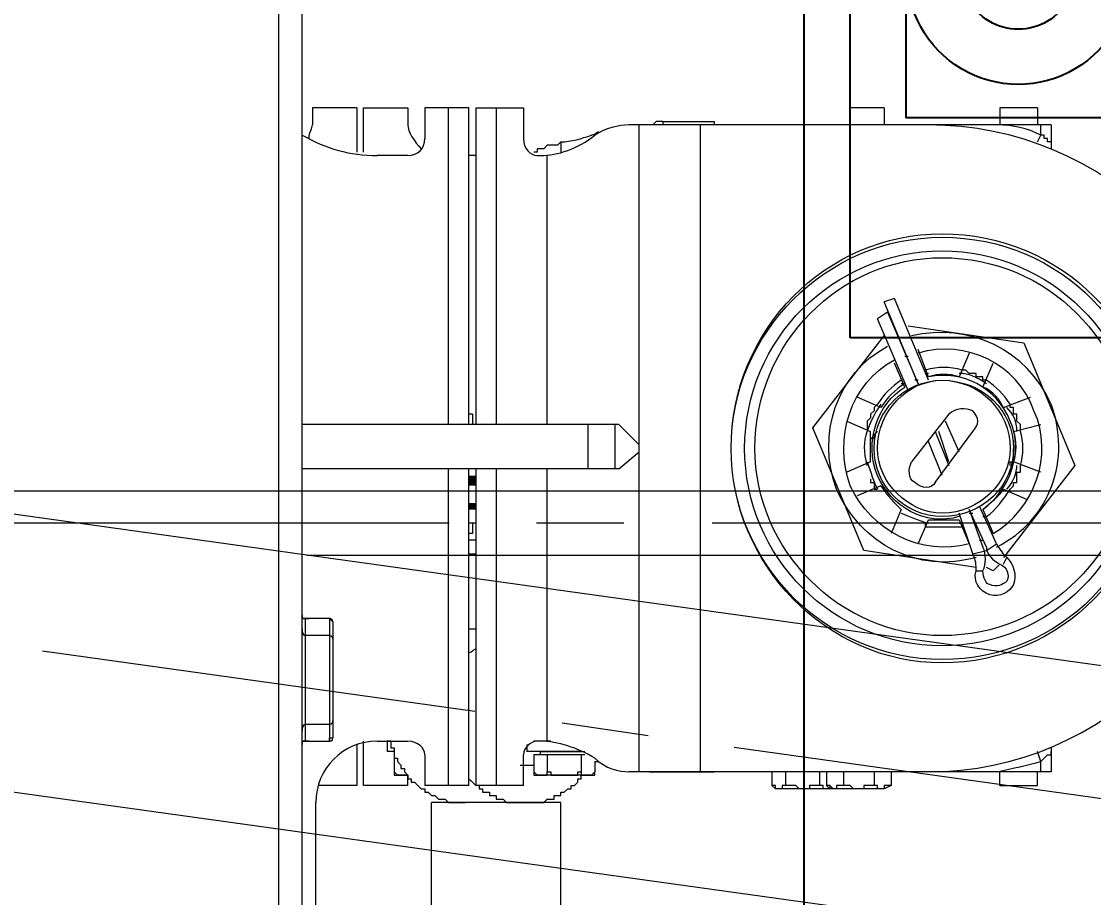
# Model space of a CAD drawing. Header units: millimetres. Extents: x 25083 to 52777, y 24772 to 45779.
# Drawn here: x 39033.2 to 39150.2, y 33806.6 to 33902.1 of the extents above; entities that cross this region are included whole.
import ezdxf

# ---------------------------------------------------------------- set-up
doc = ezdxf.new("R2010")
doc.units = ezdxf.units.MM
doc.layers.add('小车', color=7, linetype='Continuous')
doc.styles.get("Standard").update_dxf_attribs({"font": ''})
doc.styles.add('标准', font='', dxfattribs={"width": 0.667})
doc.styles.get('Standard').set_extended_font_data('SimSun')
doc.styles.get('标准').set_extended_font_data('FangSong_GB2312')
doc.dimstyles.new('ISO-25', dxfattribs={"dimtxt": 2.5, "dimasz": 2.5, "dimexe": 1.25, "dimexo": 0.625, "dimtad": 1, "dimtxsty": 'Standard', "dimcen": 2.5, "dimadec": 0, "dimazin": 0, "dimtfac": 1, "dimtmove": 0, "dimatfit": 3, "dimfxl": 1, "dimarcsym": 0})
doc.dimstyles.new('标准', dxfattribs={"dimtxt": 35, "dimasz": 4, "dimexe": 2, "dimexo": 0, "dimtad": 1, "dimdec": 1, "dimzin": 9, "dimdsep": 46, "dimtxsty": '标准', "dimcen": 0, "dimdle": 6, "dimazin": 2, "dimtfac": 1, "dimtdec": 1, "dimtmove": 0, "dimatfit": 3, "dimfxl": 1, "dimtolj": 1, "dimtzin": 0, "dimarcsym": 0})

# ---------------------------------------------------------------- blocks, each defined once
blk = doc.blocks.new('A$C6E4F4F8B')
for p, q in [((0, 70), (197.2, 70)), ((0, 70), (0, 0)), ((197.2, 70), (197.2, 0)), ((40.15, 63.8), (57.53, 63.8)), ((62.1, 63.92), (62.1, 6.08)), ((135.1, 63.92), (135.1, 6.08)), ((157.05, 63.8), (139.67, 63.8)), ((57.53, 57.8), (40.15, 57.8)), ((139.67, 57.8), (157.05, 57.8)), ((62.5, 52.83), (62.5, 49.63)), ((68.5, 52.83), (68.5, 49.63)), ((128.7, 52.83), (128.7, 49.63)), ((134.7, 52.83), (134.7, 49.63)), ((68.5, 49.63), (62.5, 49.63)), ((128.7, 49.63), (134.7, 49.63)), ((54.12, 45.5), (40.15, 45.5)), ((143.08, 45.5), (157.05, 45.5)), ((54.12, 39.5), (40.15, 39.5)), ((143.08, 39.5), (157.05, 39.5)), ((54.12, 30.5), (40.15, 30.5)), ((143.08, 30.5), (157.05, 30.5)), ((54.12, 24.5), (40.15, 24.5)), ((143.08, 24.5), (157.05, 24.5)), ((62.5, 17.17), (62.5, 20.37)), ((68.5, 20.37), (62.5, 20.37)), ((68.5, 17.17), (68.5, 20.37)), ((128.7, 17.17), (128.7, 20.37)), ((128.7, 20.37), (134.7, 20.37)), ((134.7, 17.17), (134.7, 20.37)), ((57.53, 12.2), (40.15, 12.2)), ((139.67, 12.2), (157.05, 12.2)), ((40.15, 6.2), (57.53, 6.2)), ((157.05, 6.2), (139.67, 6.2)), ((0, 0), (197.2, 0))]:
    blk.add_line(p, q)
at = {"color": 1}
for p, q in [((64, 63.92), (24, 63.92)), ((24, 63.92), (24, 6.08)), ((74, 63.92), (24, 63.92)), ((24, 63.92), (24, 6.08)), ((123.2, 63.92), (173.2, 63.92)), ((133.2, 63.92), (173.2, 63.92)), ((173.2, 63.92), (173.2, 6.08)), ((173.2, 63.92), (173.2, 6.08)), ((64, 6.08), (24, 6.08)), ((74, 6.08), (24, 6.08)), ((123.2, 6.08), (173.2, 6.08)), ((133.2, 6.08), (173.2, 6.08))]:
    blk.add_line(p, q, dxfattribs=at)
at = {"color": 6, "ltscale": 15}
for p, q in [((74, 6.08), (74, 63.92)), ((123.2, 6.08), (123.2, 63.92))]:
    blk.add_line(p, q, dxfattribs=at)
for centre in [(47.28, 35), (47.28, 35), (149.92, 35), (149.92, 35)]:
    blk.add_circle(centre, 4.1, dxfattribs=at)
for centre in [(12, 34.89), (185.2, 34.89), (185.2, 34.89)]:
    blk.add_circle(centre, 3.25)
for centre, radius, start, end in [((39.79, 51.65), 12.16, 88.3056, 271.6944), ((57.53, 52.83), 10.97, 0, 90), ((139.67, 52.83), 10.97, 90, 180), ((157.41, 51.65), 12.16, 268.3056, 91.6944), ((39.8, 51.65), 6.16, 86.7014, 273.2986), ((57.53, 52.83), 4.97, 0, 90), ((139.67, 52.83), 4.97, 90, 180), ((157.4, 51.65), 6.16, 266.7014, 93.2986), ((54.12, 35), 4.5, 270, 90), ((143.08, 35), 4.5, 90, 270), ((39.79, 18.35), 12.16, 88.3056, 271.6944), ((157.41, 18.35), 12.16, 268.3056, 91.6944), ((39.8, 18.35), 6.16, 86.7014, 273.2986), ((157.4, 18.35), 6.16, 266.7014, 93.2986), ((57.53, 17.17), 10.97, 270, 0), ((57.53, 17.17), 4.97, 270, 0), ((139.67, 17.17), 10.97, 180, 270), ((139.67, 17.17), 4.97, 180, 270)]:
    blk.add_arc(centre, radius, start, end)
at = {"ltscale": 15}
for centre, start, end in [((54.12, 35), 270, 90), ((143.08, 35), 90, 270)]:
    blk.add_arc(centre, 10.5, start, end, dxfattribs=at)
blk = doc.blocks.new('*D925')
at = {"color": 0, "lineweight": -2}
for p, q in [((29677.86, 34881.66), (29677.86, 32448.29)), ((40733.02, 34757.65), (40733.02, 32448.29)), ((29680.36, 32449.54), (40730.52, 32449.54))]:
    blk.add_line(p, q, dxfattribs=at)
at = {"color": 0}
for points in [[(29680.36, 32449.96), (29680.36, 32449.13), (29677.86, 32449.54)], [(40730.52, 32449.13), (40730.52, 32449.96), (40733.02, 32449.54)]]:
    blk.add_solid(points, dxfattribs=at)
at = {"layer": 'DEFPOINTS', "color": 0}
for p in [(29677.86, 34882.29), (40733.02, 34758.27), (40733.02, 32449.54)]:
    blk.add_point(p, dxfattribs=at)
at = {"color": 0, "insert": (35205.44, 32451.63), "char_height": 2.5, "attachment_point": 5}
blk.add_mtext('11055,15', dxfattribs=at)
blk = doc.blocks.new('zw$D2F4')
h = blk.add_hatch(color=7)
h.dxf.hatch_style = 2
h.paths.add_polyline_path([(670.3, 408.12), (670.3, 408.87), (669.56, 408.87), (669.56, 408.12)])
h = blk.add_hatch(color=7)
h.dxf.hatch_style = 2
h.paths.add_polyline_path([(672.16, 408.87), (672.16, 408.12), (673.27, 408.12), (673.27, 408.87)])
at = {"color": 7, "lineweight": 5}
for points in [[(860.07, 429.66), (196.08, 429.66)], [(196.08, 427.06), (860.07, 427.06)], [(643.94, 427.06), (644.31, 427.06), (644.31, 426.69)], [(644.31, 427.06), (643.94, 427.06)], [(644.31, 426.32), (644.31, 427.06)], [(644.31, 427.06), (644.31, 426.32)], [(657.68, 426.69), (657.68, 427.06), (658.05, 427.06)], [(657.68, 427.06), (657.68, 426.32)], [(657.68, 424.46), (657.68, 427.06)], [(658.05, 427.06), (657.68, 427.06), (657.68, 426.69)], [(674.02, 392.53), (674.02, 427.06)], [(678.84, 392.53), (678.84, 427.06)], [(644.31, 426.69), (646.16, 426.69)], [(644.31, 426.32), (644.31, 424.46)], [(644.31, 426.32), (644.31, 424.09)], [(646.16, 426.69), (657.68, 426.69)], [(646.16, 426.69), (646.16, 424.09)], [(655.82, 424.09), (655.82, 426.69)], [(657.68, 424.09), (657.68, 426.32)], [(713.38, 425.95), (711.52, 425.95)], [(713.38, 421.12), (713.38, 425.95)], [(622.77, 425.58), (637.62, 425.58)], [(639.48, 421.12), (639.48, 425.21)], [(644.31, 424.46), (644.31, 424.09)], [(646.16, 424.09), (644.31, 424.09)], [(644.31, 424.09), (644.68, 424.09), (644.68, 423.72)], [(657.31, 423.72), (644.68, 423.72)], [(655.82, 424.09), (646.16, 424.09)], [(657.68, 424.09), (655.82, 424.09)], [(657.31, 423.72), (657.68, 424.09)], [(657.68, 424.09), (657.68, 424.46)], [(643.94, 421.12), (639.48, 421.12)], [(639.48, 420.38), (644.31, 420.38)], [(639.48, 415.55), (639.48, 420.38)], [(713.38, 421.12), (708.55, 421.12)], [(708.55, 420.38), (713.38, 420.38)], [(713.38, 420.38), (713.38, 415.55)], [(644.31, 418.89), (644.31, 415.55)], [(708.18, 415.55), (708.18, 418.89)], [(644.31, 417.78), (643.19, 417.78)], [(643.19, 417.04), (643.19, 417.78)], [(644.31, 417.41), (644.31, 417.78)], [(644.31, 417.41), (643.57, 417.41), (643.57, 417.04), (642.45, 417.04), (642.45, 416.66), (642.08, 416.66), (641.71, 416.29), (641.34, 416.29), (641.34, 415.92), (640.97, 415.92), (640.59, 415.55), (640.22, 415.55), (640.22, 415.18), (639.85, 415.18), (639.85, 414.81), (639.11, 414.07), (639.11, 413.69), (638.74, 413.69), (638.74, 413.32), (638.37, 412.95), (638.37, 412.58), (637.99, 412.21), (637.99, 411.47), (637.62, 411.09), (637.62, 409.24)], [(640.59, 416.66), (640.97, 417.04)], [(640.97, 417.04), (640.59, 417.04), (640.59, 416.29)], [(640.59, 415.55), (640.59, 416.66)], [(642.82, 417.04), (640.97, 417.04)], [(639.48, 415.55), (640.59, 415.55)], [(640.59, 416.29), (640.59, 415.55)], [(713.38, 415.55), (711.52, 415.55)], [(605.32, 412.95), (637.62, 412.95)], [(637.62, 398.84), (637.62, 412.95)], [(639.48, 408.87), (639.48, 413.69)], [(642.82, 413.69), (639.48, 413.69)], [(713.38, 413.69), (710.04, 413.69)], [(713.38, 408.87), (713.38, 413.69)], [(639.48, 411.09), (674.02, 411.09)], [(678.84, 411.09), (713.38, 411.09)], [(639.48, 408.87), (674.02, 408.87)], [(656.56, 408.87), (656.56, 408.12)], [(664.73, 408.87), (664.73, 408.12)], [(666.22, 408.12), (666.22, 408.87)], [(666.96, 408.49), (666.96, 408.87)], [(668.07, 408.49), (666.96, 408.49)], [(668.07, 408.12), (668.07, 408.87)], [(668.07, 408.49), (668.07, 408.87)], [(678.84, 408.87), (713.38, 408.87)], [(678.84, 408.49), (678.84, 408.87)], [(679.96, 408.49), (678.84, 408.49)], [(679.96, 408.49), (679.96, 408.87)], [(708.18, 408.12), (708.18, 408.87)], [(639.48, 407.75), (639.11, 407.75), (639.11, 407.38), (638.74, 407.38), (638.74, 406.64), (638.37, 406.64), (638.37, 405.9), (637.99, 405.9), (637.99, 405.15), (637.62, 404.78), (637.62, 403.67), (637.62, 402.92)], [(674.02, 408.12), (639.48, 408.12)], [(639.48, 402.92), (639.48, 408.12)], [(713.38, 408.12), (678.84, 408.12)], [(713.38, 408.12), (713.38, 402.92)], [(674.02, 405.9), (639.48, 405.9)], [(713.38, 405.9), (678.84, 405.9)], [(637.62, 402.92), (637.62, 400.7), (637.99, 400.32), (637.99, 399.58), (638.37, 399.58), (638.37, 398.84), (638.74, 398.84), (638.74, 398.47), (639.11, 398.1), (639.11, 397.73), (639.48, 397.73), (639.48, 397.35), (639.85, 396.98), (640.22, 396.98), (640.22, 396.61), (640.59, 396.61), (640.59, 396.24)], [(639.48, 402.92), (642.82, 402.92)], [(641.71, 402.92), (641.71, 402.18)], [(643.94, 402.55), (643.19, 402.55)], [(643.19, 396.61), (643.19, 402.55)], [(713.38, 402.92), (710.04, 402.92)], [(640.59, 401.44), (640.97, 401.81)], [(640.97, 401.81), (640.59, 401.81), (640.59, 401.07)], [(640.59, 395.5), (640.59, 401.44)], [(642.82, 401.81), (640.97, 401.81)], [(642.82, 396.24), (642.82, 401.81)], [(644.31, 399.95), (644.31, 401.81)], [(644.31, 401.07), (644.31, 401.44)], [(708.18, 401.44), (708.18, 401.07)], [(709.67, 398.84), (709.3, 399.21), (709.3, 400.32), (708.92, 400.7), (708.92, 401.44), (708.55, 401.44), (708.55, 401.81)], [(640.59, 401.07), (640.59, 400.32), (640.97, 400.32)], [(640.97, 400.32), (640.97, 399.95), (640.59, 399.95), (640.59, 398.47)], [(642.82, 400.32), (640.97, 400.32)], [(642.82, 401.07), (643.19, 401.07)], [(643.19, 401.07), (643.19, 396.24)], [(644.31, 400.32), (674.02, 400.32)], [(678.84, 400.32), (708.18, 400.32)], [(605.32, 398.84), (637.62, 398.84)], [(640.59, 398.47), (640.59, 396.98), (640.97, 396.98), (640.97, 396.61)], [(709.67, 398.84), (708.55, 398.84)], [(640.97, 396.61), (640.59, 396.61), (640.59, 395.87)], [(642.82, 396.61), (640.97, 396.61)], [(640.59, 395.87), (640.59, 395.13), (640.97, 395.13)], [(640.59, 395.5), (640.97, 395.13)], [(674.02, 395.87), (678.84, 395.87)], [(642.08, 395.13), (640.97, 395.13)], [(674.02, 392.9), (678.84, 392.9)], [(674.02, 392.53), (675.87, 390.3)], [(676.62, 390.3), (678.84, 392.53)], [(640.97, 345.36), (640.97, 391.41)], [(711.52, 345.36), (711.52, 391.41)], [(640.97, 390.3), (711.52, 390.3)], [(640.97, 389.18), (640.97, 387.7)], [(711.9, 387.7), (711.9, 388.44), (711.52, 388.81), (711.52, 389.18)], [(640.97, 387.7), (640.97, 382.13)], [(711.9, 387.7), (711.52, 387.7)], [(711.9, 387.7), (711.9, 382.13)], [(640.97, 383.61), (711.52, 383.61)], [(711.9, 382.13), (711.52, 382.13)], [(639.11, 375.07), (639.11, 375.44), (639.48, 375.44), (639.48, 375.82)], [(639.48, 375.82), (639.11, 375.44)], [(640.97, 375.82), (639.48, 375.82)], [(639.11, 363.56), (639.11, 375.44)], [(639.48, 374.33), (639.48, 374.7), (639.11, 374.7), (639.11, 375.07)], [(639.11, 372.47), (639.11, 372.84), (639.48, 373.22), (639.48, 374.33)], [(640.97, 374.33), (639.48, 374.33)], [(639.48, 370.62), (639.48, 371.73), (639.11, 371.73), (639.11, 372.47)], [(665.1, 365.79), (678.47, 371.36)], [(678.47, 371.36), (688.5, 363.56)], [(639.11, 369.87), (639.11, 370.24), (639.48, 370.24), (639.48, 370.62)], [(639.48, 369.5), (639.11, 369.5), (639.11, 369.87)], [(639.11, 369.13), (639.48, 369.5), (639.48, 369.87)], [(639.48, 369.87), (639.11, 369.5)], [(640.97, 370.62), (639.48, 370.62)], [(640.97, 369.87), (639.48, 369.87)], [(639.48, 368.02), (639.48, 368.76), (639.11, 368.76), (639.11, 369.13)], [(639.11, 366.53), (639.11, 366.9), (639.48, 367.27), (639.48, 368.02)], [(640.97, 368.02), (639.48, 368.02)], [(674.76, 365.05), (673.65, 367.65)], [(679.22, 367.65), (678.1, 365.05)], [(639.48, 364.67), (639.48, 365.79), (639.11, 365.79), (639.11, 366.53)], [(672.16, 363.93), (671.05, 366.53)], [(680.7, 363.93), (681.82, 366.53)], [(713.38, 367.27), (711.52, 367.27)], [(713.38, 363.56), (713.38, 367.27)], [(663.25, 353.53), (665.1, 365.79)], [(677.36, 365.05), (677.36, 364.67), (676.62, 364.67)], [(678.1, 364.3), (677.73, 364.67), (677.36, 364.67), (677.36, 365.05)], [(639.11, 363.93), (639.11, 364.3), (639.48, 364.3), (639.48, 364.67)], [(639.48, 362.82), (639.48, 363.56), (639.11, 363.56), (639.11, 363.93)], [(640.97, 364.67), (639.48, 364.67)], [(682.56, 360.96), (690.36, 364.3)], [(691.1, 363.19), (690.36, 364.3)], [(639.48, 362.82), (639.11, 363.56)], [(640.97, 362.82), (639.48, 362.82)], [(669.56, 361.7), (666.96, 362.82)], [(683.3, 359.85), (692.21, 363.56)], [(691.1, 363.19), (683.3, 359.85)], [(692.58, 362.45), (692.21, 363.56)], [(713.38, 363.56), (711.52, 363.56)], [(682.93, 361.33), (685.53, 362.45)], [(683.67, 358.73), (692.58, 362.45)], [(679.96, 356.5), (674.76, 360.59)], [(689.61, 360.96), (687.76, 348.33)], [(665.85, 359.85), (668.45, 358.73)], [(684.04, 358.73), (687.01, 359.85)], [(672.53, 357.99), (678.1, 353.91)], [(673.27, 357.25), (676.99, 358.73)], [(678.1, 357.99), (674.39, 356.5)], [(674.76, 356.5), (678.1, 357.62)], [(675.87, 355.39), (679.22, 356.88)], [(664.73, 353.91), (669.19, 355.39)], [(668.45, 355.39), (665.85, 354.28)], [(686.64, 354.28), (684.04, 355.39)], [(662.88, 353.53), (662.88, 352.79)], [(664.73, 353.91), (665.1, 352.42)], [(665.48, 352.42), (669.56, 354.28)], [(669.56, 354.28), (665.48, 352.79)], [(662.88, 351.68), (663.25, 352.42)], [(665.1, 352.42), (665.85, 351.31)], [(665.85, 351.31), (669.93, 353.16)], [(669.56, 352.79), (666.96, 351.68)], [(682.93, 352.79), (685.53, 351.68)], [(663.62, 350.93), (662.88, 351.68)], [(639.48, 350.93), (640.97, 350.93)], [(639.48, 350.93), (639.48, 346.85)], [(663.62, 350.56), (664.36, 350.19)], [(674.39, 342.76), (664.36, 350.56)], [(671.79, 350.56), (670.67, 347.96)], [(674.39, 349.82), (674.76, 349.82), (674.76, 349.45), (675.13, 349.45)], [(680.7, 350.56), (681.82, 347.59)], [(713.38, 350.93), (711.52, 350.93)], [(713.38, 346.85), (713.38, 350.93)], [(673.65, 346.48), (674.76, 349.45)], [(675.13, 349.45), (676.24, 349.45)], [(678.1, 349.45), (678.84, 346.48)], [(687.76, 348.33), (674.39, 342.76)], [(639.48, 346.85), (640.97, 346.85)], [(640.97, 346.48), (642.08, 346.48)], [(642.08, 346.48), (643.19, 346.85)], [(642.08, 346.48), (642.82, 345.74), (642.82, 345.36), (643.19, 345.36)], [(709.67, 346.85), (710.41, 346.48)], [(709.67, 345.36), (709.67, 345.74), (710.04, 345.74), (710.04, 346.11), (710.41, 346.11), (710.41, 346.48)], [(710.41, 346.48), (711.52, 346.48)], [(713.38, 346.85), (711.52, 346.85)], [(643.19, 345.36), (640.97, 345.36)], [(711.52, 345.36), (709.67, 345.36)]]:
    blk.add_lwpolyline(points, dxfattribs=at)
at = {"color": 7, "lineweight": 0}
for points in [[(672.9, 365.05), (672.53, 365.05), (672.53, 364.67), (671.79, 364.67), (671.79, 364.3)], [(681.07, 364.3), (680.7, 364.67), (680.33, 364.67), (679.96, 365.05), (679.59, 365.05), (679.22, 365.42), (678.1, 365.42)], [(668.07, 359.1), (667.7, 359.1)], [(667.7, 355.39), (667.7, 355.02), (668.07, 355.02)], [(683.67, 352.42), (683.67, 352.79), (684.04, 352.79), (684.04, 353.53), (684.41, 353.53), (684.41, 354.28), (684.79, 354.65), (684.79, 355.02)], [(668.82, 352.79), (668.82, 352.42)], [(671.79, 349.82), (672.16, 349.45), (672.53, 349.45), (672.53, 349.08), (673.65, 349.08), (673.65, 348.71), (674.39, 348.71)], [(679.59, 349.08), (679.96, 349.08), (679.96, 349.45), (680.7, 349.45), (680.7, 349.82), (681.07, 349.82)], [(678.1, 348.71), (678.84, 348.71), (679.22, 349.08), (679.59, 349.08)]]:
    blk.add_lwpolyline(points, dxfattribs=at)
at = {"color": 7, "lineweight": 5}
for points in [[(643.94, 427.06), (643.94, 427.06), (643.94, 427.06), (643.94, 427.06)], [(643.94, 427.06), (643.94, 427.06), (643.94, 427.06), (643.94, 427.06)], [(643.94, 427.06), (643.94, 427.06), (643.94, 427.06), (643.94, 427.06)], [(644.31, 426.69), (644.31, 426.69), (644.31, 426.69), (644.31, 427.06)], [(646.16, 426.69), (646.16, 427.06), (645.79, 427.06), (645.42, 427.06)], [(656.56, 427.06), (656.19, 427.06), (655.82, 427.06), (655.82, 426.69)], [(658.05, 427.06), (658.05, 427.06), (658.05, 427.06), (658.05, 427.06)], [(658.05, 427.06), (658.05, 427.06), (658.05, 427.06), (658.05, 427.06)], [(658.05, 427.06), (658.05, 427.06), (658.05, 427.06), (658.05, 427.06)], [(658.05, 427.06), (658.05, 427.06), (658.05, 427.06), (658.05, 427.06)], [(710.41, 427.06), (708.92, 424.46), (708.18, 421.86), (708.18, 418.89)], [(644.31, 426.69), (644.31, 426.69), (644.31, 426.69), (644.31, 426.69)], [(657.68, 426.69), (657.68, 426.69), (657.68, 426.69), (657.68, 426.69)], [(657.68, 426.69), (657.68, 426.69), (657.68, 426.69), (657.68, 426.69)], [(710.04, 426.32), (710.78, 426.32), (711.15, 425.95), (711.52, 425.95)], [(644.31, 418.89), (644.31, 422.61), (641.34, 425.58), (637.62, 425.58)], [(644.31, 424.09), (644.31, 424.09), (644.31, 423.72), (644.68, 423.72)], [(644.68, 423.72), (644.68, 423.72), (644.68, 423.72), (644.68, 423.72)], [(644.68, 423.72), (644.68, 423.72), (644.68, 423.72), (644.68, 423.72)], [(644.68, 423.72), (644.68, 423.72), (644.68, 423.72), (644.68, 423.72)], [(644.68, 423.72), (644.68, 423.72), (644.68, 423.72), (644.68, 423.72)], [(644.68, 423.72), (644.68, 423.72), (644.68, 423.72), (644.68, 423.72)], [(644.68, 423.72), (644.68, 423.72), (644.68, 423.72), (644.68, 423.72)], [(646.16, 424.09), (646.16, 424.09), (646.16, 423.72), (646.54, 423.72)], [(655.45, 423.72), (655.82, 423.72), (655.82, 424.09), (655.82, 424.09)], [(657.31, 423.72), (657.68, 423.72), (657.68, 424.09), (657.68, 424.09)], [(657.31, 423.72), (657.31, 423.72), (657.31, 423.72), (657.31, 423.72)], [(657.31, 423.72), (657.31, 423.72), (657.31, 423.72), (657.31, 423.72)], [(657.31, 423.72), (657.31, 423.72), (657.31, 423.72), (657.31, 423.72)], [(657.31, 423.72), (657.31, 423.72), (657.31, 423.72), (657.31, 423.72)], [(657.31, 423.72), (657.31, 423.72), (657.31, 423.72), (657.31, 423.72)], [(642.82, 413.69), (643.57, 413.69), (644.31, 414.44), (644.31, 415.55)], [(708.18, 415.55), (708.18, 414.44), (708.92, 413.69), (710.04, 413.69)], [(711.52, 415.55), (710.78, 415.55), (709.67, 414.81), (708.92, 414.07)], [(640.22, 408.87), (639.85, 408.49), (639.85, 408.49), (639.48, 408.12)], [(654.33, 408.12), (654.33, 408.49), (653.96, 408.49), (653.96, 408.87)], [(641.71, 403.3), (641.71, 402.92), (641.71, 402.55), (641.71, 402.18)], [(641.71, 402.92), (641.71, 402.92), (641.71, 402.92), (641.71, 402.92)], [(644.31, 401.44), (644.31, 402.18), (643.57, 402.92), (642.82, 402.92)], [(710.04, 402.92), (708.92, 402.92), (708.18, 402.18), (708.18, 401.44)], [(641.71, 402.18), (641.71, 402.18), (641.71, 402.18), (641.71, 401.81)], [(642.45, 395.13), (643.57, 396.98), (644.31, 399.21), (644.31, 401.07)], [(643.19, 400.7), (643.19, 400.7), (643.19, 400.7), (643.19, 400.7)], [(708.18, 401.07), (708.18, 399.21), (708.92, 396.98), (710.41, 395.13)], [(709.67, 398.84), (709.67, 397.73), (710.04, 396.61), (710.41, 395.5)], [(710.78, 394.75), (710.41, 395.13), (710.41, 395.5), (710.41, 395.5)], [(642.45, 395.13), (641.34, 394.01), (640.97, 392.53), (640.97, 391.41)], [(642.08, 395.13), (642.08, 395.13), (642.08, 394.75), (642.08, 394.75)], [(711.52, 391.41), (711.52, 392.53), (711.15, 394.01), (710.41, 395.13)], [(671.79, 368.76), (677.73, 370.99), (684.41, 368.76), (687.39, 363.19)], [(664.36, 353.53), (662.5, 359.85), (665.85, 366.16), (671.79, 368.76)], [(672.16, 367.27), (677.36, 369.13), (683.3, 367.27), (685.9, 362.45)], [(665.85, 354.28), (664.36, 359.48), (667.33, 365.05), (672.16, 367.27)], [(674.76, 365.42), (673.65, 365.05), (672.53, 364.67), (671.79, 364.3)], [(673.27, 364.3), (676.99, 365.79), (681.07, 364.3), (682.93, 361.33)], [(674.76, 365.05), (675.87, 365.05), (676.99, 365.05), (678.1, 365.05)], [(681.07, 363.93), (679.96, 364.67), (679.22, 365.05), (678.1, 365.42)], [(668.82, 355.39), (667.7, 359.1), (669.93, 362.82), (673.27, 364.3)], [(672.16, 363.93), (671.05, 363.19), (670.3, 362.45), (669.56, 361.7)], [(683.3, 361.33), (682.56, 362.45), (681.82, 363.19), (680.7, 363.93)], [(669.19, 361.7), (668.82, 360.96), (668.45, 359.85), (668.07, 358.73)], [(683.3, 361.33), (683.3, 361.33), (683.3, 361.7), (683.3, 361.7)], [(687.76, 361.7), (687.76, 361.7), (687.76, 361.7), (687.76, 361.7)], [(672.53, 360.22), (672.9, 360.96), (674.02, 360.96), (674.76, 360.59)], [(681.07, 345.36), (687.01, 347.96), (689.99, 354.28), (688.5, 360.59)], [(686.27, 360.96), (686.27, 361.33), (686.27, 361.33), (686.27, 361.33)], [(672.53, 357.99), (671.79, 358.36), (671.79, 359.48), (672.53, 360.22)], [(680.33, 347.22), (685.53, 349.08), (688.13, 354.65), (686.64, 359.85)], [(683.67, 359.85), (683.67, 359.85), (683.67, 360.22), (683.67, 360.22)], [(683.67, 359.85), (683.67, 359.85), (683.67, 360.22), (683.67, 360.22)], [(684.04, 360.22), (684.04, 360.22), (684.04, 360.22), (684.04, 360.22)], [(640.97, 358.73), (640.97, 339.42), (656.93, 323.45), (676.24, 323.45)], [(668.45, 358.73), (668.45, 357.62), (668.45, 356.5), (668.45, 355.39)], [(676.24, 323.45), (695.93, 323.45), (711.52, 339.42), (711.52, 358.73)], [(679.22, 349.82), (682.93, 351.31), (684.79, 355.02), (684.04, 358.73)], [(684.04, 355.39), (684.41, 356.5), (684.41, 357.62), (684.04, 358.73)], [(684.41, 358.73), (684.41, 358.73), (684.41, 359.1), (684.41, 359.1)], [(680.33, 353.91), (680.7, 354.65), (680.7, 355.76), (679.96, 356.5)], [(668.07, 355.39), (668.07, 355.39), (668.07, 355.39), (668.07, 355.02)], [(683.3, 352.42), (684.04, 353.53), (684.41, 354.28), (684.41, 355.39)], [(660.28, 352.05), (660.65, 353.16), (661.76, 353.91), (662.88, 353.53)], [(662.88, 353.53), (663.62, 353.53), (663.99, 353.53), (664.73, 353.91)], [(668.45, 353.91), (668.82, 353.91), (668.82, 353.91), (668.82, 353.91)], [(669.19, 354.28), (669.19, 354.28), (669.19, 354.28), (669.19, 353.91)], [(669.19, 354.28), (669.19, 354.28), (669.19, 354.28), (669.19, 354.28)], [(678.1, 353.91), (678.84, 353.16), (679.59, 353.16), (680.33, 353.91)], [(661.39, 352.05), (661.39, 352.42), (662.13, 352.79), (662.88, 352.79)], [(662.88, 352.79), (663.62, 352.42), (664.73, 352.42), (665.48, 352.79)], [(665.48, 352.42), (664.73, 352.42), (663.99, 351.68), (663.62, 350.93)], [(664.73, 352.42), (664.73, 352.42), (664.73, 352.42), (664.73, 352.42)], [(666.22, 353.16), (666.22, 353.16), (666.22, 352.79), (666.22, 352.79)], [(669.19, 352.79), (669.19, 352.79), (669.19, 352.79), (669.19, 352.79)], [(669.56, 352.79), (670.3, 352.05), (671.05, 350.93), (671.79, 350.56)], [(669.56, 352.79), (671.79, 349.82), (675.87, 348.33), (679.22, 349.82)], [(680.7, 350.56), (681.44, 350.93), (682.56, 351.68), (682.93, 352.79)], [(640.97, 351.31), (641.34, 349.45), (641.71, 347.96), (642.08, 346.48)], [(661.39, 349.45), (660.65, 349.82), (659.9, 350.93), (660.28, 352.05)], [(661.76, 350.19), (661.39, 350.56), (661.02, 351.31), (661.39, 352.05)], [(665.85, 351.31), (665.1, 350.93), (664.73, 350.56), (664.36, 350.19)], [(665.48, 351.31), (668.45, 345.36), (675.13, 343.14), (681.07, 345.36)], [(666.96, 351.68), (669.56, 347.22), (675.5, 344.99), (680.33, 347.22)], [(710.41, 346.48), (711.15, 347.96), (711.52, 349.45), (711.52, 351.31)], [(664.36, 350.19), (663.62, 349.45), (662.5, 349.08), (661.39, 349.45)], [(663.62, 350.93), (663.25, 350.19), (662.5, 349.82), (661.76, 350.19)], [(671.79, 350.19), (672.53, 349.45), (673.65, 349.08), (674.39, 349.08)], [(678.1, 349.08), (679.22, 349.08), (679.96, 349.45), (680.7, 350.19)], [(674.76, 349.45), (675.87, 349.08), (676.99, 349.08), (678.1, 349.45)], [(643.57, 345.36), (643.57, 345.36), (643.19, 345.36), (643.19, 345.36)], [(709.67, 345.36), (709.3, 345.36), (709.3, 345.36), (708.92, 345.36)]]:
    blk.add_open_spline(points, degree=3, dxfattribs=at)
for points in [[(676.24, 380.27), (663.62, 380.27), (652.85, 369.87), (652.85, 357.25), (652.85, 344.25), (663.62, 333.85), (676.24, 333.85), (689.24, 333.85), (699.64, 344.25), (699.64, 357.25), (699.64, 369.87), (689.24, 380.27), (676.24, 380.27)], [(676.24, 380.27), (663.62, 380.27), (653.22, 369.87), (653.22, 357.25), (653.22, 344.25), (663.62, 334.22), (676.24, 334.22), (688.87, 334.22), (699.27, 344.25), (699.27, 357.25), (699.27, 369.87), (688.87, 380.27), (676.24, 380.27)], [(676.24, 378.79), (664.36, 378.79), (654.71, 369.13), (654.71, 357.25), (654.71, 345.36), (664.36, 335.71), (676.24, 335.71), (688.13, 335.71), (697.78, 345.36), (697.78, 357.25), (697.78, 369.13), (688.13, 378.79), (676.24, 378.79)], [(676.24, 377.67), (665.1, 377.67), (655.82, 368.39), (655.82, 357.25), (655.82, 345.74), (665.1, 336.45), (676.24, 336.45), (687.76, 336.45), (697.04, 345.74), (697.04, 357.25), (697.04, 368.39), (687.76, 377.67), (676.24, 377.67)], [(676.24, 364.67), (672.16, 364.67), (668.82, 361.33), (668.82, 357.25), (668.82, 352.79), (672.16, 349.45), (676.24, 349.45), (680.33, 349.45), (683.67, 352.79), (683.67, 357.25), (683.67, 361.33), (680.33, 364.67), (676.24, 364.67)], [(676.24, 364.3), (672.53, 364.3), (669.19, 360.96), (669.19, 357.25), (669.19, 353.16), (672.53, 349.82), (676.24, 349.82), (680.33, 349.82), (683.67, 353.16), (683.67, 357.25), (683.67, 360.96), (680.33, 364.3), (676.24, 364.3)]]:
    blk.add_open_spline(points, degree=3, knots=[0, 0, 0, 0, 1, 1, 1, 2, 2, 2, 3, 3, 3, 4, 4, 4, 4], dxfattribs=at)
at = {"color": 7, "lineweight": 0}
for points in [[(674.39, 365.42), (675.87, 365.79), (676.99, 365.79), (678.1, 365.42)], [(683.67, 361.7), (682.93, 362.82), (682.19, 363.56), (681.07, 364.3)], [(684.41, 360.22), (684.41, 360.22), (684.41, 360.22), (684.41, 360.22)], [(667.7, 359.1), (667.7, 357.62), (667.7, 356.5), (667.7, 355.39)], [(684.79, 355.02), (685.16, 356.5), (685.16, 357.62), (684.79, 359.1)], [(668.45, 353.91), (668.45, 353.91), (668.45, 353.91), (668.45, 353.91)], [(668.82, 352.42), (669.56, 351.31), (670.67, 350.56), (671.79, 349.82)], [(681.07, 349.82), (682.19, 350.56), (682.93, 351.31), (683.67, 352.42)], [(674.39, 348.71), (675.5, 348.33), (676.99, 348.33), (678.1, 348.71)]]:
    blk.add_open_spline(points, degree=3, dxfattribs=at)
blk = doc.blocks.new('*D468')
at = {"layer": 'DEFPOINTS', "color": 0}
for p in [(36394.73, 116814.5), (36374.45, 116811.67), (36378.59, 116781.93)]:
    blk.add_point(p, dxfattribs=at)
at = {"layer": '小车', "color": 0, "lineweight": -2}
for p, q in [((36394.73, 116814.5), (36388.79, 116857.13)), ((36374.45, 116811.67), (36396.71, 116814.77)), ((36398.31, 116788.72), (36395.28, 116810.54)), ((36378.59, 116781.93), (36400.85, 116785.03))]:
    blk.add_line(p, q, dxfattribs=at)
at = {"layer": '小车', "color": 0}
for points in [[(36395.94, 116810.63), (36394.62, 116810.44), (36394.73, 116814.5)], [(36398.98, 116788.81), (36397.65, 116788.62), (36398.87, 116784.75)]]:
    blk.add_solid(points, dxfattribs=at)
at = {"layer": '小车', "color": 0, "insert": (36409.43, 116840.3), "char_height": 35, "attachment_point": 5, "rotation": 277.9254, "style": '标准'}
blk.add_mtext('\\A1;30', dxfattribs=at)
blk = doc.blocks.new('A$C1A4175F5')
at = {"layer": '小车', "color": 7, "lineweight": 0}
for points in [[(530.126, 639.594), (682.71, 660.872)], [(571.422, 646.594), (349.684, 646.594)], [(63.554, 574.641), (530.126, 639.594)], [(530.126, 639.594), (356.264, 639.594)], [(229.857, 567.502), (686.91, 631.055)]]:
    blk.add_lwpolyline(points, dxfattribs=at)
at = {"layer": '小车', "color": 1, "lineweight": 0}
for points in [[(485.89, 643.094), (438.295, 643.094)], [(505.068, 643.094), (495.549, 643.094)], [(571.422, 643.094), (514.587, 643.094)], [(511.788, 622.516), (558.963, 629.095)], [(492.89, 619.856), (502.269, 621.256)], [(436.335, 612.017), (483.511, 618.597)]]:
    blk.add_lwpolyline(points, dxfattribs=at)
at = {"layer": '小车'}
dim = blk.add_aligned_dim(p1=(410.909, 592.677), p2=(406.768, 622.421), distance=-20.472, dimstyle='标准', dxfattribs=at)
dim.commit()
dim.dimension.update_dxf_attribs({"geometry": '*D468', "text_midpoint": (441.753, 651.042), "insert": (-35967.681, -116189.253)})
blk = doc.blocks.new('zw$50CE')
blk.add_blockref('zw$D2F4', (22.01, 103.57))
at = {"layer": '小车', "ltscale": 10, "xscale": -1, "rotation": 270}
blk.add_blockref('A$C1A4175F5', (47.03, 0), dxfattribs=at)

msp = doc.modelspace()

# ---------------------------------------------------------------- linework, layer by layer
at = {"ltscale": 15}
msp.add_lwpolyline([(39118.63, 33273.983), (39118.63, 34140.649), (39198.63, 34140.649), (39198.63, 33273.983)], close=True, dxfattribs=at)

# ---------------------------------------------------------------- block references
at = {"rotation": 90}
msp.add_blockref('zw$50CE', (39594.481, 33157.316), dxfattribs=at)
at = {"xscale": -1, "rotation": 269.9999999999999}
msp.add_blockref('A$C6E4F4F8B', (39123.63, 33867.633), dxfattribs=at)

# ---------------------------------------------------------------- dimensions: what is measured, and where the dimension line sits
dim = msp.add_linear_dim(base=(40733.0166, 32449.5434), p1=(29677.8617, 34882.2868), p2=(40733.0166, 34758.2702), dimstyle='ISO-25')
dim.commit()
dim.dimension.update_dxf_attribs({"geometry": '*D925', "text_midpoint": (35205.4391, 32449.5434), "dimtype": 160})

doc.saveas('drawing.dxf')
